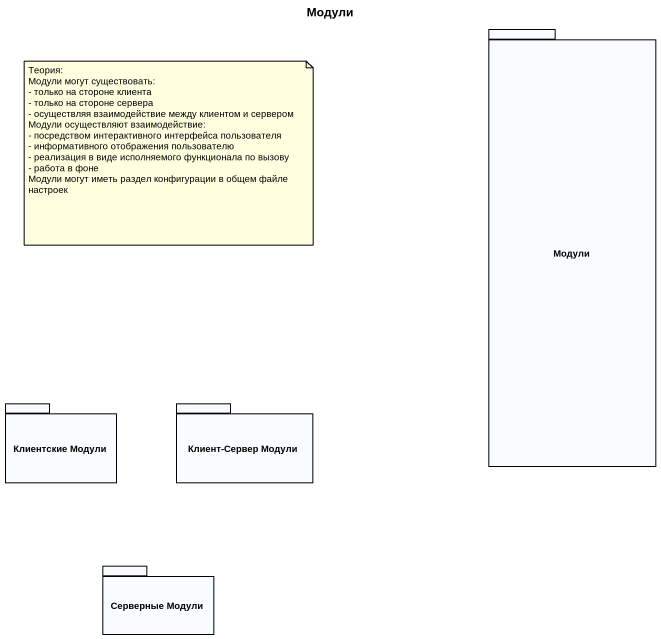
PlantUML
@startuml
title Модули
package Модули {
}
package "Клиентские Модули" as Клиентские_Модули {
}
package "Клиент-Сервер Модули" as Клиент_Сервер_Модули {
}
package "Серверные Модули" as Серверные_Модули {
}
note as N1
  Теория:
  Модули могут существовать:
  - только на стороне клиента
  - только на стороне сервера
  - осуществляя взаимодействие между клиентом и сервером
  Модули осуществляют взаимодействие:
  - посредством интерактивного интерфейса пользователя
  - информативного отображения пользователю
  - реализация в виде исполняемого функционала по вызову
  - работа в фоне
  Модули могут иметь раздел конфигурации в общем файле настроек
end note
@enduml
